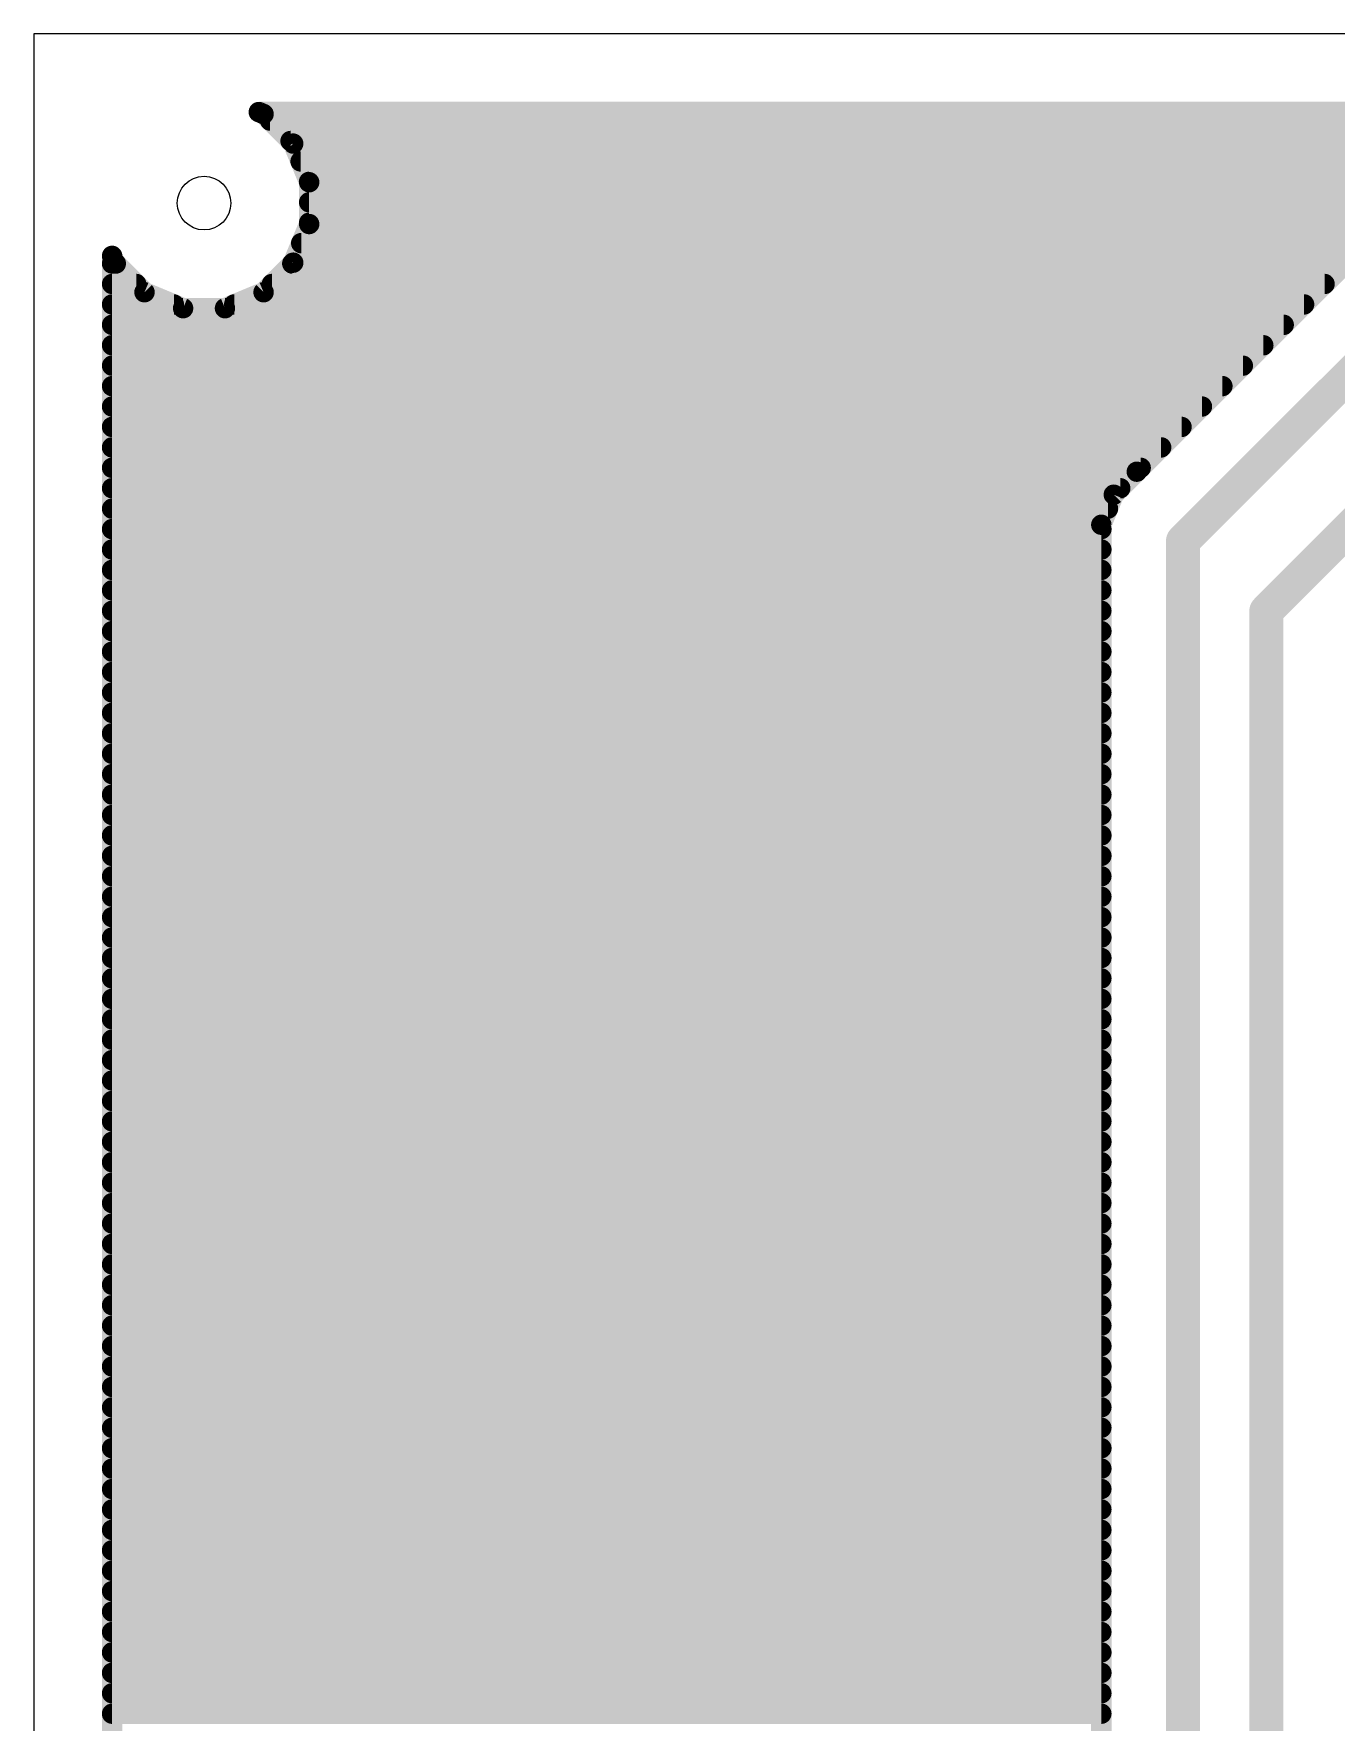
# Model space of a CAD drawing. Header units: millimetres. Extents: x 0 to 653, y 0 to 287.
# Drawn here: x 0 to 19.43, y 68.45 to 93.65 of the extents above; entities that cross this region are included whole.
import ezdxf

# ---------------------------------------------------------------- set-up
doc = ezdxf.new("R2010")
doc.units = ezdxf.units.MM
doc.layers.add('16', color=7, linetype='Continuous')
doc.layers.add('20', color=7, linetype='Continuous')

msp = doc.modelspace()

# ---------------------------------------------------------------- linework, layer by layer
at = {"layer": '16'}
for points, const_width in [([(3.428, 92.452), (3.357, 92.482)], 0.305), ([(3.357, 92.482), (86.347, 92.482)], 0.305), ([(3.87, 92.011), (3.428, 92.452)], 0.305), ([(3.526, 92.354), (86.347, 92.354)], 0.305), ([(3.831, 92.05), (86.347, 92.05)], 0.305), ([(4.108, 91.434), (3.87, 92.011)], 0.305), ([(3.98, 91.745), (86.347, 91.745)], 0.305), ([(4.106, 91.44), (86.347, 91.44)], 0.305), ([(4.108, 90.811), (4.108, 91.434)], 0.305), ([(4.108, 91.135), (86.347, 91.135)], 0.305), ([(3.87, 90.234), (4.108, 90.811)], 0.305), ([(4.108, 90.83), (86.347, 90.83)], 0.305), ([(1.168, 36.195), (1.168, 90.335)], 0.305), ([(1.168, 90.335), (1.21, 90.234)], 0.305), ([(3.99, 90.526), (19.866, 90.526)], 0.305), ([(1.168, 90.221), (1.224, 90.221)], 0.305), ([(1.21, 90.234), (1.652, 89.793)], 0.305), ([(3.428, 89.793), (3.87, 90.234)], 0.305), ([(3.856, 90.221), (19.561, 90.221)], 0.305), ([(19.604, 90.264), (16.454, 87.114)], 0.305), ([(1.168, 89.916), (1.528, 89.916)], 0.305), ([(3.552, 89.916), (19.256, 89.916)], 0.305), ([(1.168, 89.611), (2.09, 89.611)], 0.305), ([(1.652, 89.793), (2.228, 89.554)], 0.305), ([(2.228, 89.554), (2.852, 89.554)], 0.305), ([(2.852, 89.554), (3.428, 89.793)], 0.305), ([(2.99, 89.611), (18.951, 89.611)], 0.305), ([(17.145, 86.081), (20.637, 89.573)], 0.508), ([(1.168, 89.306), (18.646, 89.306)], 0.305), ([(1.168, 89.002), (18.342, 89.002)], 0.305), ([(1.168, 88.697), (18.037, 88.697)], 0.305), ([(1.168, 88.392), (17.732, 88.392)], 0.305), ([(21.617, 88.265), (18.387, 85.035)], 0.508), ([(1.168, 88.087), (17.427, 88.087)], 0.305), ([(1.168, 87.782), (17.122, 87.782)], 0.305), ([(1.168, 87.478), (16.818, 87.478)], 0.305), ([(1.168, 87.173), (16.513, 87.173)], 0.305), ([(16.454, 87.114), (16.111, 86.771)], 0.305), ([(1.168, 86.868), (16.208, 86.868)], 0.305), ([(1.168, 86.563), (16.025, 86.563)], 0.305), ([(16.111, 86.771), (15.926, 86.323)], 0.305), ([(15.926, 86.323), (15.926, 67.652)], 0.305), ([(1.168, 86.258), (15.926, 86.258)], 0.305), ([(17.145, 66.433), (17.145, 86.081)], 0.508), ([(1.168, 85.954), (15.926, 85.954)], 0.305), ([(1.168, 85.649), (15.926, 85.649)], 0.305), ([(1.168, 85.344), (15.926, 85.344)], 0.305), ([(1.168, 85.039), (15.926, 85.039)], 0.305), ([(18.387, 85.035), (18.387, 62.623)], 0.508), ([(1.168, 84.734), (15.926, 84.734)], 0.305), ([(1.168, 84.43), (15.926, 84.43)], 0.305), ([(1.168, 84.125), (15.926, 84.125)], 0.305), ([(1.168, 83.82), (15.926, 83.82)], 0.305), ([(1.168, 83.515), (15.926, 83.515)], 0.305), ([(1.168, 83.21), (15.926, 83.21)], 0.305), ([(1.168, 82.906), (15.926, 82.906)], 0.305), ([(1.168, 82.601), (15.926, 82.601)], 0.305), ([(1.168, 82.296), (15.926, 82.296)], 0.305), ([(1.168, 81.991), (15.926, 81.991)], 0.305), ([(1.168, 81.686), (15.926, 81.686)], 0.305), ([(1.168, 81.382), (15.926, 81.382)], 0.305), ([(1.168, 81.077), (15.926, 81.077)], 0.305), ([(1.168, 80.772), (15.926, 80.772)], 0.305), ([(1.168, 80.467), (15.926, 80.467)], 0.305), ([(1.168, 80.162), (15.926, 80.162)], 0.305), ([(1.168, 79.858), (15.926, 79.858)], 0.305), ([(1.168, 79.553), (15.926, 79.553)], 0.305), ([(1.168, 79.248), (15.926, 79.248)], 0.305), ([(1.168, 78.943), (15.926, 78.943)], 0.305), ([(1.168, 78.638), (15.926, 78.638)], 0.305), ([(1.168, 78.334), (15.926, 78.334)], 0.305), ([(1.168, 78.029), (15.926, 78.029)], 0.305), ([(1.168, 77.724), (15.926, 77.724)], 0.305), ([(1.168, 77.419), (15.926, 77.419)], 0.305), ([(1.168, 77.114), (15.926, 77.114)], 0.305), ([(1.168, 76.81), (15.926, 76.81)], 0.305), ([(1.168, 76.505), (15.926, 76.505)], 0.305), ([(1.168, 76.2), (15.926, 76.2)], 0.305), ([(1.168, 75.895), (15.926, 75.895)], 0.305), ([(1.168, 75.59), (15.926, 75.59)], 0.305), ([(1.168, 75.286), (15.926, 75.286)], 0.305), ([(1.168, 74.981), (15.926, 74.981)], 0.305), ([(1.168, 74.676), (15.926, 74.676)], 0.305), ([(1.168, 74.371), (15.926, 74.371)], 0.305), ([(1.168, 74.066), (15.926, 74.066)], 0.305), ([(1.168, 73.762), (15.926, 73.762)], 0.305), ([(1.168, 73.457), (15.926, 73.457)], 0.305), ([(1.168, 73.152), (15.926, 73.152)], 0.305), ([(1.168, 72.847), (15.926, 72.847)], 0.305), ([(1.168, 72.542), (15.926, 72.542)], 0.305), ([(1.168, 72.238), (15.926, 72.238)], 0.305), ([(1.168, 71.933), (15.926, 71.933)], 0.305), ([(1.168, 71.628), (15.926, 71.628)], 0.305), ([(1.168, 71.323), (15.926, 71.323)], 0.305), ([(1.168, 71.018), (15.926, 71.018)], 0.305), ([(1.168, 70.714), (15.926, 70.714)], 0.305), ([(1.168, 70.409), (15.926, 70.409)], 0.305), ([(1.168, 70.104), (15.926, 70.104)], 0.305), ([(1.168, 69.799), (15.926, 69.799)], 0.305), ([(1.168, 69.494), (15.926, 69.494)], 0.305), ([(1.168, 69.19), (15.926, 69.19)], 0.305), ([(1.168, 68.885), (15.926, 68.885)], 0.305), ([(1.168, 68.58), (15.926, 68.58)], 0.305)]:
    msp.add_lwpolyline(points, dxfattribs=dict(at, const_width=const_width))
for points, const_width in [([(3.386, 92.552, 1), (3.328, 92.411)], 0.152), ([(3.357, 92.558, 1), (3.357, 92.405)], 0.152), ([(3.482, 92.506, 1), (3.374, 92.398)], 0.152), ([(3.399, 92.382, 1), (3.458, 92.522)], 0.152), ([(3.526, 92.431, 1), (3.526, 92.278)], 0.152), ([(3.831, 92.126, 1), (3.831, 91.973)], 0.152), ([(3.94, 92.04, 1), (3.799, 91.982)], 0.152), ([(3.816, 91.957, 1), (3.924, 92.065)], 0.152), ([(3.98, 91.821, 1), (3.98, 91.669)], 0.152), ([(4.106, 91.516, 1), (4.106, 91.364)], 0.152), ([(4.185, 91.434, 1), (4.032, 91.434)], 0.152), ([(4.038, 91.405, 1), (4.179, 91.464)], 0.152), ([(4.108, 91.211, 1), (4.108, 91.059)], 0.152), ([(4.108, 90.907, 1), (4.108, 90.754)], 0.152), ([(4.179, 90.781, 1), (4.038, 90.84)], 0.152), ([(4.032, 90.811, 1), (4.185, 90.811)], 0.152), ([(1.245, 90.335, 1), (1.092, 90.335)], 0.152), ([(1.239, 90.365, 1), (1.098, 90.306)], 0.152), ([(3.99, 90.602, 1), (3.99, 90.449)], 0.152), ([(1.168, 90.297, 1), (1.168, 90.145)], 0.152), ([(1.264, 90.288, 1), (1.157, 90.18)], 0.152), ([(1.14, 90.205, 1), (1.281, 90.263)], 0.152), ([(1.224, 90.145, 1), (1.224, 90.297)], 0.152), ([(3.856, 90.297, 1), (3.856, 90.145)], 0.152), ([(3.799, 90.263, 1), (3.94, 90.205)], 0.152), ([(3.924, 90.18, 1), (3.816, 90.288)], 0.152), ([(1.168, 89.992, 1), (1.168, 89.84)], 0.152), ([(1.528, 89.84, 1), (1.528, 89.992)], 0.152), ([(3.552, 89.992, 1), (3.552, 89.84)], 0.152), ([(19.256, 89.84, 1), (19.256, 89.992)], 0.152), ([(1.168, 89.687, 1), (1.168, 89.535)], 0.152), ([(1.681, 89.863, 1), (1.622, 89.722)], 0.152), ([(1.598, 89.739, 1), (1.706, 89.847)], 0.152), ([(2.09, 89.535, 1), (2.09, 89.687)], 0.152), ([(2.228, 89.63, 1), (2.228, 89.478)], 0.152), ([(2.852, 89.478, 1), (2.852, 89.63)], 0.152), ([(2.99, 89.687, 1), (2.99, 89.535)], 0.152), ([(3.374, 89.847, 1), (3.482, 89.739)], 0.152), ([(3.458, 89.722, 1), (3.399, 89.863)], 0.152), ([(18.951, 89.535, 1), (18.951, 89.687)], 0.152), ([(1.168, 89.383, 1), (1.168, 89.23)], 0.152), ([(2.199, 89.484, 1), (2.257, 89.624)], 0.152), ([(2.823, 89.624, 1), (2.881, 89.484)], 0.152), ([(18.646, 89.23, 1), (18.646, 89.383)], 0.152), ([(1.168, 89.078, 1), (1.168, 88.925)], 0.152), ([(18.342, 88.925, 1), (18.342, 89.078)], 0.152), ([(1.168, 88.773, 1), (1.168, 88.621)], 0.152), ([(18.037, 88.621, 1), (18.037, 88.773)], 0.152), ([(1.168, 88.468, 1), (1.168, 88.316)], 0.152), ([(17.732, 88.316, 1), (17.732, 88.468)], 0.152), ([(1.168, 88.163, 1), (1.168, 88.011)], 0.152), ([(17.427, 88.011, 1), (17.427, 88.163)], 0.152), ([(1.168, 87.859, 1), (1.168, 87.706)], 0.152), ([(17.122, 87.706, 1), (17.122, 87.859)], 0.152), ([(1.168, 87.554, 1), (1.168, 87.401)], 0.152), ([(16.818, 87.401, 1), (16.818, 87.554)], 0.152), ([(1.168, 87.249, 1), (1.168, 87.097)], 0.152), ([(16.401, 87.168, 1), (16.508, 87.061)], 0.152), ([(16.508, 87.061, 1), (16.401, 87.168)], 0.152), ([(16.513, 87.097, 1), (16.513, 87.249)], 0.152), ([(1.168, 86.944, 1), (1.168, 86.792)], 0.152), ([(16.208, 86.792, 1), (16.208, 86.944)], 0.152), ([(1.168, 86.639, 1), (1.168, 86.487)], 0.152), ([(16.025, 86.487, 1), (16.025, 86.639)], 0.152), ([(16.058, 86.825, 1), (16.165, 86.718)], 0.152), ([(16.182, 86.742, 1), (16.041, 86.801)], 0.152), ([(16.002, 86.323, 1), (15.85, 86.323)], 0.152), ([(15.855, 86.353, 1), (15.996, 86.294)], 0.152), ([(1.168, 86.335, 1), (1.168, 86.182)], 0.152), ([(15.926, 86.182, 1), (15.926, 86.335)], 0.152), ([(17.272, 86.081, 1), (17.018, 86.081)], 0.254), ([(17.055, 86.171, 1), (17.235, 85.991)], 0.254), ([(1.168, 86.03, 1), (1.168, 85.877)], 0.152), ([(15.926, 85.877, 1), (15.926, 86.03)], 0.152), ([(1.168, 85.725, 1), (1.168, 85.573)], 0.152), ([(15.926, 85.573, 1), (15.926, 85.725)], 0.152), ([(1.168, 85.42, 1), (1.168, 85.268)], 0.152), ([(15.926, 85.268, 1), (15.926, 85.42)], 0.152), ([(1.168, 85.115, 1), (1.168, 84.963)], 0.152), ([(15.926, 84.963, 1), (15.926, 85.115)], 0.152), ([(18.515, 85.035, 1), (18.261, 85.035)], 0.254), ([(18.298, 85.125, 1), (18.477, 84.945)], 0.254), ([(1.168, 84.811, 1), (1.168, 84.658)], 0.152), ([(15.926, 84.658, 1), (15.926, 84.811)], 0.152), ([(1.168, 84.506, 1), (1.168, 84.353)], 0.152), ([(15.926, 84.353, 1), (15.926, 84.506)], 0.152), ([(1.168, 84.201, 1), (1.168, 84.049)], 0.152), ([(15.926, 84.049, 1), (15.926, 84.201)], 0.152), ([(1.168, 83.896, 1), (1.168, 83.744)], 0.152), ([(15.926, 83.744, 1), (15.926, 83.896)], 0.152), ([(1.168, 83.591, 1), (1.168, 83.439)], 0.152), ([(15.926, 83.439, 1), (15.926, 83.591)], 0.152), ([(1.168, 83.287, 1), (1.168, 83.134)], 0.152), ([(15.926, 83.134, 1), (15.926, 83.287)], 0.152), ([(1.168, 82.982, 1), (1.168, 82.829)], 0.152), ([(15.926, 82.829, 1), (15.926, 82.982)], 0.152), ([(1.168, 82.677, 1), (1.168, 82.525)], 0.152), ([(15.926, 82.525, 1), (15.926, 82.677)], 0.152), ([(1.168, 82.372, 1), (1.168, 82.22)], 0.152), ([(15.926, 82.22, 1), (15.926, 82.372)], 0.152), ([(1.168, 82.067, 1), (1.168, 81.915)], 0.152), ([(15.926, 81.915, 1), (15.926, 82.067)], 0.152), ([(1.168, 81.763, 1), (1.168, 81.61)], 0.152), ([(15.926, 81.61, 1), (15.926, 81.763)], 0.152), ([(1.168, 81.458, 1), (1.168, 81.305)], 0.152), ([(15.926, 81.305, 1), (15.926, 81.458)], 0.152), ([(1.168, 81.153, 1), (1.168, 81.001)], 0.152), ([(15.926, 81.001, 1), (15.926, 81.153)], 0.152), ([(1.168, 80.848, 1), (1.168, 80.696)], 0.152), ([(15.926, 80.696, 1), (15.926, 80.848)], 0.152), ([(1.168, 80.543, 1), (1.168, 80.391)], 0.152), ([(15.926, 80.391, 1), (15.926, 80.543)], 0.152), ([(1.168, 80.239, 1), (1.168, 80.086)], 0.152), ([(15.926, 80.086, 1), (15.926, 80.239)], 0.152), ([(1.168, 79.934, 1), (1.168, 79.781)], 0.152), ([(15.926, 79.781, 1), (15.926, 79.934)], 0.152), ([(1.168, 79.629, 1), (1.168, 79.477)], 0.152), ([(15.926, 79.477, 1), (15.926, 79.629)], 0.152), ([(1.168, 79.324, 1), (1.168, 79.172)], 0.152), ([(15.926, 79.172, 1), (15.926, 79.324)], 0.152), ([(1.168, 79.019, 1), (1.168, 78.867)], 0.152), ([(15.926, 78.867, 1), (15.926, 79.019)], 0.152), ([(1.168, 78.715, 1), (1.168, 78.562)], 0.152), ([(15.926, 78.562, 1), (15.926, 78.715)], 0.152), ([(1.168, 78.41, 1), (1.168, 78.257)], 0.152), ([(15.926, 78.257, 1), (15.926, 78.41)], 0.152), ([(1.168, 78.105, 1), (1.168, 77.953)], 0.152), ([(15.926, 77.953, 1), (15.926, 78.105)], 0.152), ([(1.168, 77.8, 1), (1.168, 77.648)], 0.152), ([(15.926, 77.648, 1), (15.926, 77.8)], 0.152), ([(1.168, 77.495, 1), (1.168, 77.343)], 0.152), ([(15.926, 77.343, 1), (15.926, 77.495)], 0.152), ([(1.168, 77.191, 1), (1.168, 77.038)], 0.152), ([(15.926, 77.038, 1), (15.926, 77.191)], 0.152), ([(1.168, 76.886, 1), (1.168, 76.733)], 0.152), ([(15.926, 76.733, 1), (15.926, 76.886)], 0.152), ([(1.168, 76.581, 1), (1.168, 76.429)], 0.152), ([(15.926, 76.429, 1), (15.926, 76.581)], 0.152), ([(1.168, 76.276, 1), (1.168, 76.124)], 0.152), ([(15.926, 76.124, 1), (15.926, 76.276)], 0.152), ([(1.168, 75.971, 1), (1.168, 75.819)], 0.152), ([(15.926, 75.819, 1), (15.926, 75.971)], 0.152), ([(1.168, 75.667, 1), (1.168, 75.514)], 0.152), ([(15.926, 75.514, 1), (15.926, 75.667)], 0.152), ([(1.168, 75.362, 1), (1.168, 75.209)], 0.152), ([(15.926, 75.209, 1), (15.926, 75.362)], 0.152), ([(1.168, 75.057, 1), (1.168, 74.905)], 0.152), ([(15.926, 74.905, 1), (15.926, 75.057)], 0.152), ([(1.168, 74.752, 1), (1.168, 74.6)], 0.152), ([(15.926, 74.6, 1), (15.926, 74.752)], 0.152), ([(1.168, 74.447, 1), (1.168, 74.295)], 0.152), ([(15.926, 74.295, 1), (15.926, 74.447)], 0.152), ([(1.168, 74.143, 1), (1.168, 73.99)], 0.152), ([(15.926, 73.99, 1), (15.926, 74.143)], 0.152), ([(1.168, 73.838, 1), (1.168, 73.685)], 0.152), ([(15.926, 73.685, 1), (15.926, 73.838)], 0.152), ([(1.168, 73.533, 1), (1.168, 73.381)], 0.152), ([(15.926, 73.381, 1), (15.926, 73.533)], 0.152), ([(1.168, 73.228, 1), (1.168, 73.076)], 0.152), ([(15.926, 73.076, 1), (15.926, 73.228)], 0.152), ([(1.168, 72.923, 1), (1.168, 72.771)], 0.152), ([(15.926, 72.771, 1), (15.926, 72.923)], 0.152), ([(1.168, 72.619, 1), (1.168, 72.466)], 0.152), ([(15.926, 72.466, 1), (15.926, 72.619)], 0.152), ([(1.168, 72.314, 1), (1.168, 72.161)], 0.152), ([(15.926, 72.161, 1), (15.926, 72.314)], 0.152), ([(1.168, 72.009, 1), (1.168, 71.857)], 0.152), ([(15.926, 71.857, 1), (15.926, 72.009)], 0.152), ([(1.168, 71.704, 1), (1.168, 71.552)], 0.152), ([(15.926, 71.552, 1), (15.926, 71.704)], 0.152), ([(1.168, 71.399, 1), (1.168, 71.247)], 0.152), ([(15.926, 71.247, 1), (15.926, 71.399)], 0.152), ([(1.168, 71.095, 1), (1.168, 70.942)], 0.152), ([(15.926, 70.942, 1), (15.926, 71.095)], 0.152), ([(1.168, 70.79, 1), (1.168, 70.637)], 0.152), ([(15.926, 70.637, 1), (15.926, 70.79)], 0.152), ([(1.168, 70.485, 1), (1.168, 70.333)], 0.152), ([(15.926, 70.333, 1), (15.926, 70.485)], 0.152), ([(1.168, 70.18, 1), (1.168, 70.028)], 0.152), ([(15.926, 70.028, 1), (15.926, 70.18)], 0.152), ([(1.168, 69.875, 1), (1.168, 69.723)], 0.152), ([(15.926, 69.723, 1), (15.926, 69.875)], 0.152), ([(1.168, 69.571, 1), (1.168, 69.418)], 0.152), ([(15.926, 69.418, 1), (15.926, 69.571)], 0.152), ([(1.168, 69.266, 1), (1.168, 69.113)], 0.152), ([(15.926, 69.113, 1), (15.926, 69.266)], 0.152), ([(1.168, 68.961, 1), (1.168, 68.809)], 0.152), ([(15.926, 68.809, 1), (15.926, 68.961)], 0.152), ([(1.168, 68.656, 1), (1.168, 68.504)], 0.152), ([(15.926, 68.504, 1), (15.926, 68.656)], 0.152)]:
    msp.add_lwpolyline(points, format="xyb", dxfattribs=dict(at, const_width=const_width))
at = {"layer": '20'}
for p, q in [((187.94, 93.65), (0, 93.65)), ((0, 93.65), (0, 0))]:
    msp.add_line(p, q, dxfattribs=at)
msp.add_circle((2.54, 91.123), 0.4, dxfattribs=at)

doc.saveas('drawing.dxf')
